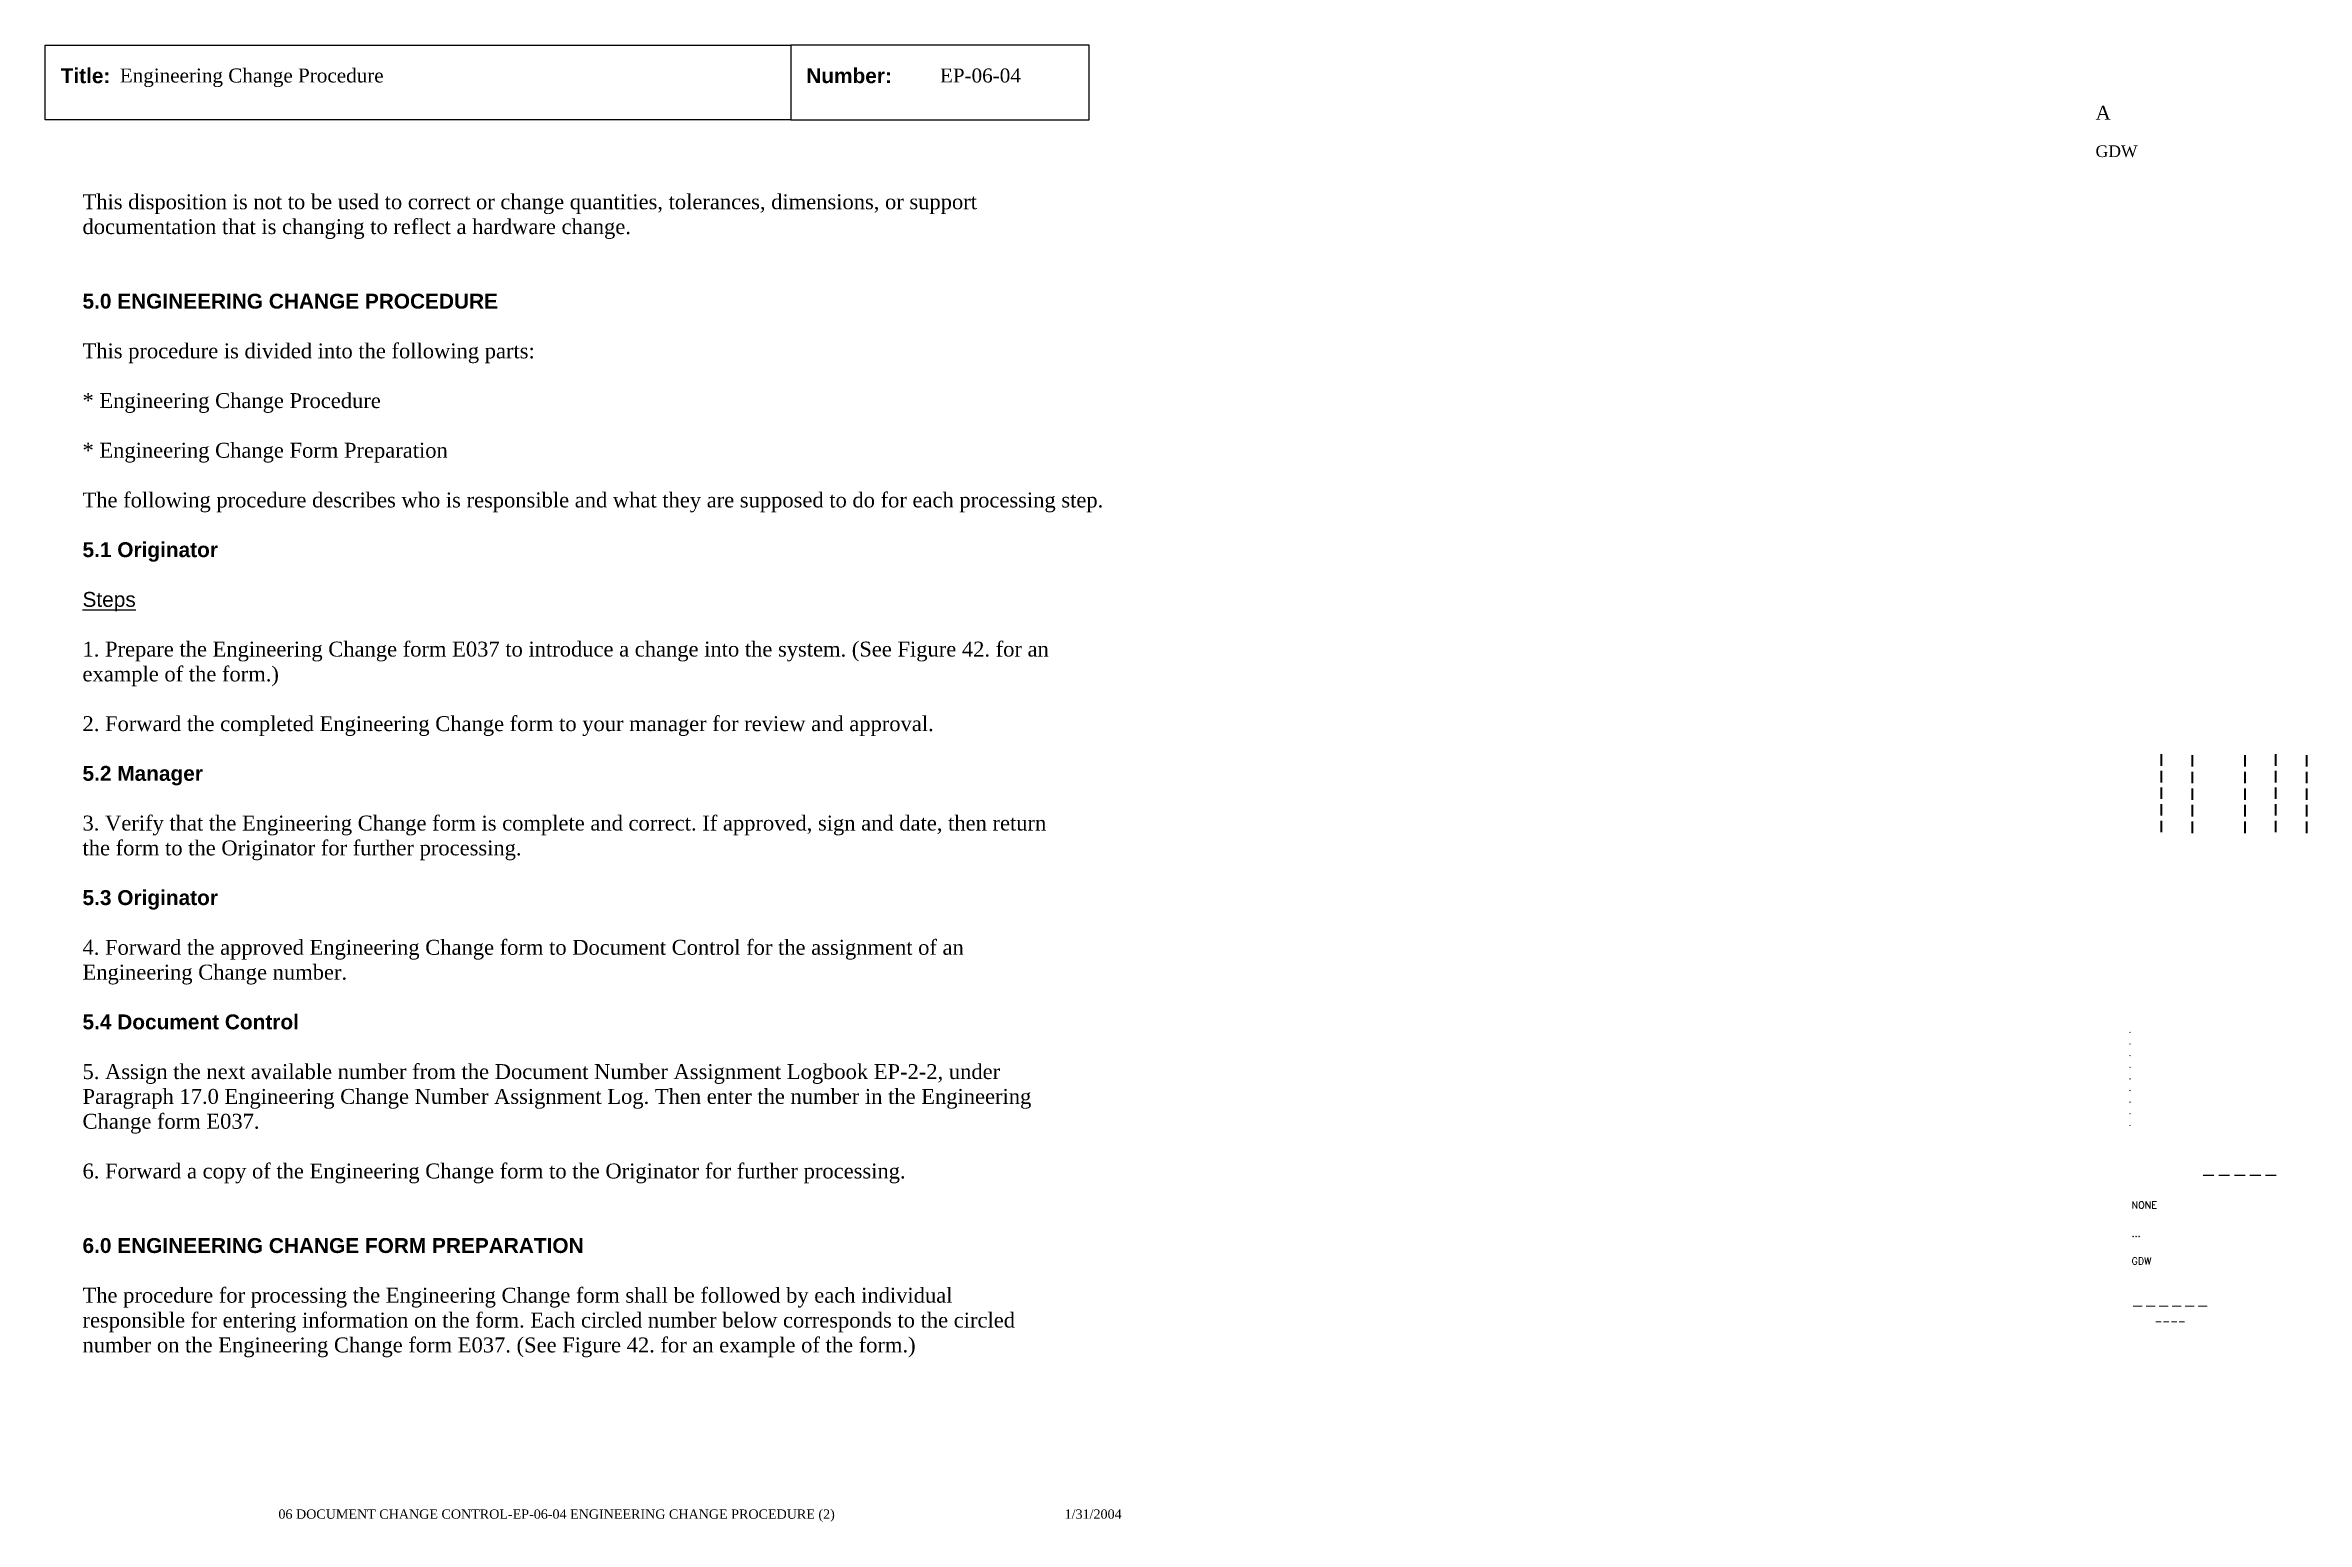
# Paper-space layout 'EP-06-04 Engineering Change Procedure (2)' of a CAD drawing. Header units: inches. Extents: x 1 to 31.3, y 0.2 to 20.
import ezdxf
from ezdxf.enums import TextEntityAlignment as Align

# ---------------------------------------------------------------- set-up
doc = ezdxf.new("R2010")
doc.units = ezdxf.units.IN
doc.header["$MEASUREMENT"] = 0
doc.layers.add('TitleBlock_Attributes', color=40, linetype='Continuous', plot=False)
doc.layers.add('TitleBlock_Atts_Print', color=1, linetype='Continuous')
doc.styles.get("Standard").update_dxf_attribs({"font": 'simplex.shx'})
doc.styles.add('style1', font='TIMES.TTF')
doc.styles.add('styleAtt', font='TIMES.TTF')
doc.styles.add('TBBIGTEXT', font='complex.shx')

# ---------------------------------------------------------------- blocks, each defined once
blk = doc.blocks.new('Test1')
at = {"layer": 'TitleBlock_Attributes', "style": 'TBBIGTEXT', "width": 0.8}
for tag, p, height in [('SideLine1', (29.492, 9.408), 0.25), ('SideLine2', (29.906, 9.396), 0.25), ('SideLine3', (30.612, 9.396), 0.25), ('SideLine4', (31.026, 9.408), 0.25), ('SideLine5', (31.44, 9.396), 0.25), ('File-Layout', (28.803, 3.641), 0.125)]:
    blk.add_attdef(tag, p, '', height=height, rotation=90, dxfattribs=at)
at = {"layer": 'TitleBlock_Attributes'}
for tag, p, height in [('REV1', (28.947, 6.754), 0.0625), ('REV2', (28.947, 6.598), 0.0625), ('REV3', (28.947, 6.442), 0.0625), ('REV4', (28.947, 6.286), 0.0625), ('REV5', (28.947, 6.13), 0.0625), ('REV6', (28.947, 5.974), 0.0625), ('REV7', (28.947, 5.818), 0.0625), ('REV8', (28.947, 5.662), 0.0625), ('REV9', (28.947, 5.506), 0.0625), ('SCALE', (28.983, 4.394), 0.0938), ('INCHARGE', (28.983, 4.016), 0.0938), ('DRW', (28.983, 3.641), 0.0938)]:
    blk.add_attdef(tag, p, '', height=height, dxfattribs=at)
at = {"layer": 'TitleBlock_Attributes', "style": 'TBBIGTEXT'}
for tag, height, p in [('PROJNUM', 0.188, (30.434, 4.761)), ('DWG_NUM', 0.156, (31.168, 4.127)), ('CUSTOMER', 0.156, (29.501, 3.017)), ('LOCATION', 0.0938, (29.501, 2.835)), ('DESC_1', 0.188, (29.501, 2.412)), ('DESC_2', 0.188, (29.501, 2.1)), ('DESC_3', 0.188, (29.501, 1.787))]:
    blk.add_attdef(tag, text='', height=height, dxfattribs=at).set_placement(p, align=Align.CENTER)
at = {"layer": 'TitleBlock_Attributes'}
blk.add_attdef('DRW_DATE', text='', height=0.0938, dxfattribs=at).set_placement((31.149, 3.648), align=Align.CENTER)

psp = doc.layouts.new('EP-06-04 Engineering Change Procedure (2)')

# ---------------------------------------------------------------- linework, layer by layer
for points in [[(1, 20), (11, 20), (11, 19), (1, 19)], [(11, 19), (15, 19), (15, 20), (11, 20)]]:
    psp.add_lwpolyline(points, close=True)

# ---------------------------------------------------------------- block references
ref = psp.add_blockref('Test1', (0, 0))
ref.add_attrib('CUSTOMER', '------', dxfattribs={"layer": 'TitleBlock_Attributes', "height": 0.1562, "style": 'TBBIGTEXT'}).set_placement((29.501, 3.017), align=Align.CENTER)
ref.add_attrib('LOCATION', '----', dxfattribs={"layer": 'TitleBlock_Attributes', "height": 0.0938, "style": 'TBBIGTEXT'}).set_placement((29.501, 2.835), align=Align.CENTER)
ref.add_attrib('DESC_1', 'Engineering Change Procedure', (2, 19.5), dxfattribs={"layer": 'TitleBlock_Atts_Print', "height": 0.1875, "style": 'styleAtt'})
ref.add_attrib('DESC_2', 'EP-06-04', (13, 19.5), dxfattribs={"layer": 'TitleBlock_Atts_Print', "height": 0.1875, "style": 'styleAtt'})
ref.add_attrib('DESC_3', 'A', (28.5, 19), dxfattribs={"layer": 'TitleBlock_Attributes', "height": 0.188, "style": 'styleAtt'})
ref.add_attrib('PROJNUM', '-----', dxfattribs={"layer": 'TitleBlock_Attributes', "height": 0.1875, "style": 'TBBIGTEXT'}).set_placement((30.434, 4.761), align=Align.CENTER)
ref.add_attrib('DWG_NUM', 'GDW', (28.5, 18.5), dxfattribs={"layer": 'TitleBlock_Attributes', "height": 0.1562, "style": 'styleAtt'})
ref.add_attrib('DRW_DATE', '1/31/2004', dxfattribs={"layer": 'TitleBlock_Atts_Print', "height": 0.125, "style": 'styleAtt'}).set_placement((15.055, 0.232), align=Align.CENTER)
ref.add_attrib('DRW', 'GDW', (28.983, 3.641), dxfattribs={"layer": 'TitleBlock_Attributes', "height": 0.0938})
ref.add_attrib('INCHARGE', '...', (28.983, 4.016), dxfattribs={"layer": 'TitleBlock_Attributes', "height": 0.0938})
ref.add_attrib('SCALE', 'NONE', (28.983, 4.394), dxfattribs={"layer": 'TitleBlock_Attributes', "height": 0.0938})
ref.add_attrib('REV1', '.', (28.947, 6.754), dxfattribs={"layer": 'TitleBlock_Attributes', "height": 0.0625})
ref.add_attrib('REV2', '.', (28.947, 6.598), dxfattribs={"layer": 'TitleBlock_Attributes', "height": 0.0625})
ref.add_attrib('REV3', '.', (28.947, 6.442), dxfattribs={"layer": 'TitleBlock_Attributes', "height": 0.0625})
ref.add_attrib('REV4', '.', (28.947, 6.286), dxfattribs={"layer": 'TitleBlock_Attributes', "height": 0.0625})
ref.add_attrib('REV5', '.', (28.947, 6.13), dxfattribs={"layer": 'TitleBlock_Attributes', "height": 0.0625})
ref.add_attrib('REV6', '.', (28.947, 5.974), dxfattribs={"layer": 'TitleBlock_Attributes', "height": 0.0625})
ref.add_attrib('REV7', '.', (28.947, 5.818), dxfattribs={"layer": 'TitleBlock_Attributes', "height": 0.0625})
ref.add_attrib('REV8', '.', (28.947, 5.662), dxfattribs={"layer": 'TitleBlock_Attributes', "height": 0.0625})
ref.add_attrib('REV9', '.', (28.947, 5.506), dxfattribs={"layer": 'TitleBlock_Attributes', "height": 0.0625})
ref.add_attrib('SideLine1', '-----', (29.492, 9.408), dxfattribs={"layer": 'TitleBlock_Attributes', "height": 0.25, "rotation": 90, "style": 'TBBIGTEXT', "width": 0.8})
ref.add_attrib('SideLine2', '-----', (29.906, 9.396), dxfattribs={"layer": 'TitleBlock_Attributes', "height": 0.25, "rotation": 90, "style": 'TBBIGTEXT', "width": 0.8})
ref.add_attrib('SideLine3', '-----', (30.612, 9.396), dxfattribs={"layer": 'TitleBlock_Attributes', "height": 0.25, "rotation": 90, "style": 'TBBIGTEXT', "width": 0.8})
ref.add_attrib('SideLine4', '-----', (31.026, 9.408), dxfattribs={"layer": 'TitleBlock_Attributes', "height": 0.25, "rotation": 90, "style": 'TBBIGTEXT', "width": 0.8})
ref.add_attrib('SideLine5', '-----', (31.44, 9.396), dxfattribs={"layer": 'TitleBlock_Attributes', "height": 0.25, "rotation": 90, "style": 'TBBIGTEXT', "width": 0.8})
ref.add_attrib('File-Layout', '06 DOCUMENT CHANGE CONTROL-EP-06-04 ENGINEERING CHANGE PROCEDURE (2)', dxfattribs={"layer": 'TitleBlock_Atts_Print', "height": 0.125, "style": 'styleAtt'}).set_placement((7.859, 0.232), align=Align.CENTER)

# ---------------------------------------------------------------- texts
at = {"color": 5, "char_height": 0.2, "width": 2, "attachment_point": 1, "line_spacing_factor": 1.5, "style": 'style1'}
for s, insert in [('{\\fArial|b1|i0|c0|p34;Title:}', (1.207, 19.691)), ('{\\fArial|b1|i0|c0|p34;Number:}', (11.207, 19.691))]:
    psp.add_mtext(s, dxfattribs=dict(at, insert=insert))
at = {"color": 5, "insert": (1.5, 18), "char_height": 0.2, "width": 13, "attachment_point": 1, "style": 'style1'}
psp.add_mtext('This disposition is not to be used to correct or change quantities, tolerances, dimensions, or support documentation that is changing to reflect a hardware change.\\P\\P\\P{\\fArial|b1|i0|c0|p34;5.0 ENGINEERING CHANGE PROCEDURE\\P\\P}This procedure is divided into the following parts:\\P\\P* Engineering Change Procedure\\P\\P* Engineering Change Form Preparation\\P\\PThe following procedure describes who is responsible and what they are supposed to do for each processing step.\\P\\P{\\fArial|b1|i0|c0|p34;5.1 Originator\\P\\P\\fArial|b0|i0|c0|p34;\\LSteps\\P\\P}1. Prepare the Engineering Change form E037 to introduce a change into the system. (See Figure 42. for an example of the form.)\\P\\P2. Forward the completed Engineering Change form to your manager for review and approval.\\P\\P{\\fArial|b1|i0|c0|p34;5.2 Manager\\P\\P}3. Verify that the Engineering Change form is complete and correct. If approved, sign and date, then return the form to the Originator for further processing.\\P\\P{\\fArial|b1|i0|c0|p34;5.3 Originator\\P\\P}4. Forward the approved Engineering Change form to Document Control for the assignment of an Engineering Change number.\\P\\P{\\fArial|b1|i0|c0|p34;5.4 Document Control\\P\\P}5. Assign the next available number from the Document Number Assignment Logbook EP-2-2, under Paragraph 17.0 Engineering Change Number Assignment Log. Then enter the number in the Engineering Change form E037.\\P\\P6. Forward a copy of the Engineering Change form to the Originator for further processing.\\P\\P\\P{\\fArial|b1|i0|c0|p34;6.0 ENGINEERING CHANGE FORM PREPARATION\\P\\P}The procedure for processing the Engineering Change form shall be followed by each individual responsible for entering information on the form. Each circled number below corresponds to the circled number on the Engineering Change form E037. (See Figure 42. for an example of the form.)', dxfattribs=at)

doc.saveas('drawing.dxf')
